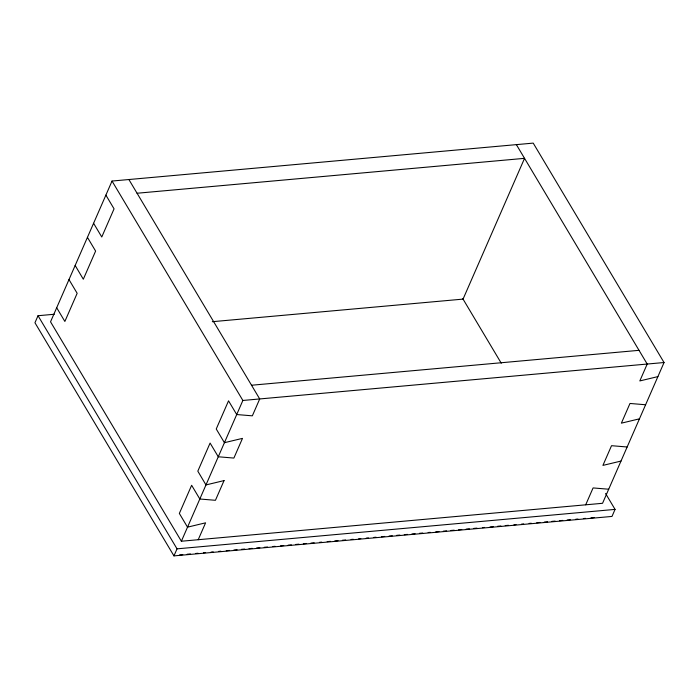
<?xml version="1.0" encoding="UTF-8"?>
<svg xmlns="http://www.w3.org/2000/svg" width="699" height="699" viewBox="0 0 699 699"><rect width="100%" height="100%" fill="white"/><g stroke="black" fill="none" stroke-linecap="round" stroke-linejoin="round"><path stroke-width="1.05" d="M54.33 314.253L38.026 315.721L34.95 322.755L173.955 555.888L611.992 516.43L615.059 509.396L605.57 493.477M112.032 181.05L50.538 321.82L181.373 541.236L602.547 503.297L664.05 362.528L533.215 143.112L112.032 181.05L242.868 400.466L181.373 541.236M173.955 555.888L177.03 548.846L38.026 315.721M198.219 539.715L205.593 522.826L187.515 527.16L179.346 513.442L191.64 485.289L199.818 499.007L215.441 500.301L224.064 480.545M585.701 504.809L593.084 487.928L608.698 489.221M224.047 480.597L205.969 484.931L197.817 471.161L210.093 443.061L218.271 456.77L233.885 458.072L242.492 438.369L224.414 442.694L216.244 428.985L228.538 400.833L236.716 414.542L252.339 415.835L259.713 398.954L128.887 179.529M657.899 376.604L639.821 380.938L647.204 364.048L516.369 144.632M639.454 418.832L621.376 423.166L629.982 403.463L645.596 404.756M621 461.069L602.922 465.394L611.529 445.691L627.152 446.993M137.056 193.247L524.547 158.341L463.053 299.111L212.321 321.697M251.535 385.236L639.026 350.33M242.868 400.466L664.05 362.528M177.03 548.846L615.059 509.396M179.564 554.919L182.815 554.622M187.157 554.237L190.416 553.94M195.842 553.451L198.018 553.259M203.444 552.769L205.611 552.568M211.037 552.088L213.212 551.887M218.638 551.397L220.814 551.205M226.24 550.716L229.499 550.419M233.833 550.034L237.092 549.737M241.435 549.344L244.694 549.056M249.036 548.663L252.287 548.365M256.629 547.981L259.888 547.684M264.231 547.291L267.49 547.002M272.916 546.513L275.083 546.312M280.517 545.823L283.768 545.535M288.11 545.141L291.369 544.844M295.712 544.46L298.971 544.163M303.314 543.77L306.564 543.481M310.906 543.088L314.166 542.791M319.592 542.302L321.767 542.109M327.193 541.62L330.452 541.332M334.786 540.939L338.045 540.642M342.388 540.248L345.647 539.96M351.073 539.471L353.248 539.279M358.674 538.789L360.841 538.588M366.267 538.099L368.443 537.907M373.869 537.417L376.045 537.225M381.471 536.736L384.721 536.439M389.063 536.046L392.322 535.757M396.665 535.364L399.924 535.067M404.267 534.683L407.517 534.386M411.86 533.992L415.119 533.704M419.461 533.311L422.72 533.014M428.146 532.524L430.313 532.332M435.748 531.843L438.998 531.546M443.341 531.161L446.6 530.864M450.942 530.471L454.201 530.183M458.544 529.79L461.794 529.493M466.137 529.108L469.396 528.811M473.739 528.418L476.998 528.129M482.424 527.64L484.59 527.439M490.016 526.959L493.276 526.662M497.618 526.268L500.877 525.98M505.22 525.587L508.47 525.29M513.905 524.8L516.072 524.608M521.498 524.119L523.673 523.927M529.099 523.437L531.266 523.236M536.701 522.747L539.951 522.459M544.294 522.066L547.553 521.769M551.895 521.384L555.155 521.087M559.497 520.694L562.747 520.406M567.09 520.012L570.349 519.715M575.775 519.226L577.951 519.034M583.377 518.544L585.544 518.352M590.97 517.863L594.229 517.566M462.703 298.525L501.279 363.227M105.89 195.126L114.059 208.844L101.766 236.996L93.587 223.278M87.436 237.354L95.614 251.072L83.312 279.224L75.16 265.454M68.983 279.583L77.161 293.3L64.867 321.453L56.689 307.743"/></g></svg>
